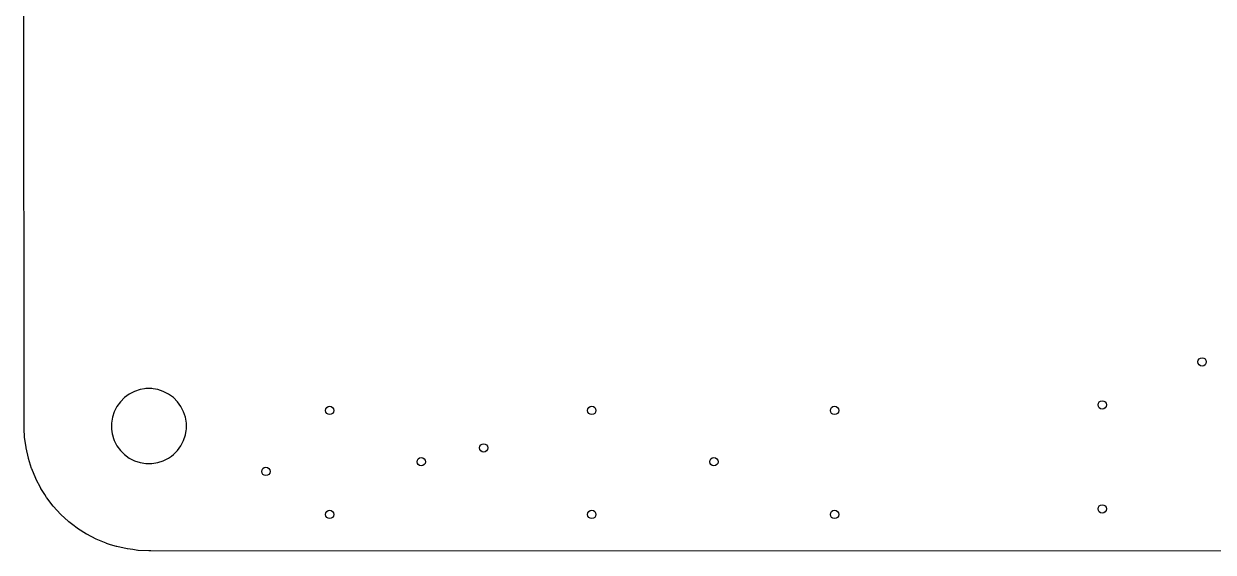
# Model space of a CAD drawing. Extents: x 40 to 347, y -158 to -43.
# Drawn here: x 203.12 to 246, y -157.66 to -138.61 of the extents above; entities that cross this region are included whole.
import ezdxf

# ---------------------------------------------------------------- set-up
doc = ezdxf.new("R2010")
doc.units = 0
doc.layers.add('BLACK', color=7, linetype='CONTINUOUS')

msp = doc.modelspace()

# ---------------------------------------------------------------- linework, layer by layer
at = {"layer": 'BLACK', "linetype": 'CONTINUOUS'}
for p, q in [((203.135977, -153.040067), (203.123915, -137.09787)), ((207.480576, -151.771674), (207.319294, -151.797219)), ((207.529247, -151.763966), (207.480576, -151.771674)), ((207.741821, -151.763966), (207.529247, -151.763966)), ((207.790491, -151.771674), (207.741821, -151.763966)), ((207.951774, -151.797219), (207.790491, -151.771674)), ((206.755747, -152.084356), (206.605424, -152.234679)), ((206.927713, -151.959417), (206.755747, -152.084356)), ((207.117119, -151.86291), (206.927713, -151.959417)), ((207.319294, -151.797219), (207.117119, -151.86291)), ((207.951775, -151.797219), (207.951774, -151.797219)), ((207.951777, -151.79722), (207.951775, -151.797219)), ((208.153946, -151.862909), (207.951777, -151.79722)), ((208.153947, -151.862909), (208.153946, -151.862909)), ((208.153948, -151.86291), (208.153947, -151.862909)), ((208.343354, -151.959417), (208.153948, -151.86291)), ((208.51532, -152.084356), (208.343354, -151.959417)), ((208.665643, -152.234679), (208.51532, -152.084356)), ((206.383978, -152.596051), (206.318287, -152.798226)), ((206.480485, -152.406645), (206.383978, -152.596051)), ((206.605424, -152.234679), (206.480485, -152.406645)), ((208.790582, -152.406645), (208.665643, -152.234679)), ((208.790583, -152.406647), (208.790582, -152.406645)), ((208.790585, -152.40665), (208.790583, -152.406647)), ((208.887091, -152.596054), (208.790585, -152.40665)), ((208.95278, -152.798223), (208.887091, -152.596054)), ((203.136034, -153.040921), (203.135977, -153.040067)), ((203.136034, -153.048573), (203.136034, -153.040921)), ((203.136035, -153.048577), (203.136034, -153.048573)), ((203.136034, -153.098308), (203.136035, -153.048577)), ((206.318287, -152.798226), (206.285034, -153.008179)), ((206.285034, -153.008179), (206.285034, -153.220752)), ((208.986034, -153.008179), (208.95278, -152.798223)), ((208.986034, -153.220753), (208.986034, -153.008179)), ((203.136034, -153.111762), (203.136034, -153.098308)), ((203.136152, -153.117172), (203.136034, -153.111762)), ((203.140673, -153.220752), (203.136152, -153.117172)), ((203.152917, -153.501242), (203.140673, -153.220752)), ((206.285034, -153.220752), (206.312151, -153.391966)), ((206.312151, -153.391966), (206.318288, -153.430709)), ((206.318288, -153.430709), (206.360946, -153.561997)), ((208.887091, -153.632878), (208.95278, -153.430709)), ((208.95278, -153.430709), (208.978115, -153.270752)), ((208.978115, -153.270752), (208.986034, -153.220753)), ((203.153857, -153.511975), (203.152917, -153.501242)), ((203.203682, -153.890446), (203.153857, -153.511975)), ((203.205554, -153.901065), (203.203682, -153.890446)), ((203.288176, -154.273762), (203.205554, -153.901065)), ((206.360946, -153.561997), (206.383978, -153.63288)), ((206.383978, -153.63288), (206.480485, -153.822286)), ((206.480485, -153.822286), (206.605424, -153.994252)), ((208.665643, -153.994252), (208.790582, -153.822286)), ((208.790581, -153.822286), (208.790585, -153.822282)), ((208.790582, -153.822286), (208.790581, -153.822286)), ((208.790585, -153.822282), (208.887091, -153.632878)), ((203.290967, -154.284176), (203.288176, -154.273762)), ((203.405756, -154.648246), (203.290967, -154.284176)), ((206.605424, -153.994252), (206.755747, -154.144575)), ((206.755747, -154.144575), (206.927713, -154.269514)), ((206.927713, -154.269514), (206.927715, -154.269515)), ((206.927715, -154.269515), (206.927718, -154.269517)), ((206.927718, -154.269517), (207.117122, -154.366023)), ((208.153946, -154.366023), (208.34335, -154.269517)), ((208.34335, -154.269517), (208.4465, -154.194575)), ((208.4465, -154.194575), (208.51532, -154.144575)), ((208.51532, -154.144575), (208.515322, -154.144572)), ((208.515322, -154.144572), (208.515326, -154.14457)), ((208.515326, -154.14457), (208.665638, -153.994258)), ((208.665638, -153.994258), (208.66564, -153.994254)), ((208.66564, -153.994254), (208.665643, -153.994252)), ((203.409445, -154.658381), (203.405756, -154.648246)), ((203.55552, -155.01104), (203.409445, -154.658381)), ((207.117122, -154.366023), (207.319291, -154.431712)), ((207.319291, -154.431712), (207.529247, -154.464966)), ((207.529247, -154.464966), (207.529248, -154.464966)), ((207.529248, -154.464966), (207.74182, -154.464966)), ((207.74182, -154.464966), (207.741821, -154.464966)), ((207.741821, -154.464966), (207.951777, -154.431712)), ((207.951777, -154.431712), (208.153946, -154.366023)), ((203.56009, -155.02084), (203.55552, -155.01104)), ((203.73634, -155.359416), (203.56009, -155.02084)), ((203.741747, -155.368783), (203.73634, -155.359416)), ((203.877795, -155.582337), (203.741747, -155.368783)), ((203.946842, -155.690719), (203.877795, -155.582337)), ((203.953047, -155.69958), (203.946842, -155.690719)), ((204.185407, -156.002398), (203.953047, -155.69958)), ((204.192361, -156.010685), (204.185407, -156.002398)), ((204.45024, -156.29211), (204.192361, -156.010685)), ((204.457889, -156.299759), (204.45024, -156.29211)), ((204.739314, -156.557638), (204.457889, -156.299759)), ((204.747597, -156.564588), (204.739314, -156.557638)), ((204.888209, -156.672484), (204.747597, -156.564588)), ((205.050419, -156.796952), (204.888209, -156.672484)), ((205.05928, -156.803157), (205.050419, -156.796952)), ((205.381215, -157.008251), (205.05928, -156.803157)), ((205.390583, -157.013659), (205.381215, -157.008251)), ((205.729154, -157.189907), (205.390583, -157.013659)), ((205.738959, -157.194479), (205.729154, -157.189907)), ((206.091603, -157.340548), (205.738959, -157.194479)), ((206.101766, -157.344247), (206.091603, -157.340548)), ((206.255189, -157.392621), (206.101766, -157.344247)), ((206.465805, -157.459027), (206.255189, -157.392621)), ((206.476254, -157.461827), (206.465805, -157.459027)), ((206.848917, -157.544442), (206.476254, -157.461827)), ((206.85957, -157.54632), (206.848917, -157.544442)), ((207.048786, -157.57123), (206.85957, -157.54632)), ((207.238003, -157.59614), (207.048786, -157.57123)), ((207.248779, -157.597083), (207.238003, -157.59614)), ((207.632827, -157.613847), (207.248779, -157.597083)), ((207.638235, -157.613965), (207.632827, -157.613847)), ((207.709066, -157.613965), (207.638235, -157.613965)), ((207.709502, -157.613992), (207.709066, -157.613965)), ((342.611751, -157.663963), (207.709502, -157.613992))]:
    msp.add_line(p, q, dxfattribs=at)
at = {"layer": 'BLACK'}
for centre in [(245.6, -150.8), (242, -152.35), (214.15, -152.55), (223.6, -152.55), (232.35, -152.55), (219.7, -153.9), (217.45, -154.4), (228, -154.4), (211.85, -154.75), (242, -156.1), (214.15, -156.3), (223.6, -156.3), (232.35, -156.3)]:
    msp.add_circle(centre, 0.15, dxfattribs=at)

doc.saveas('drawing.dxf')
